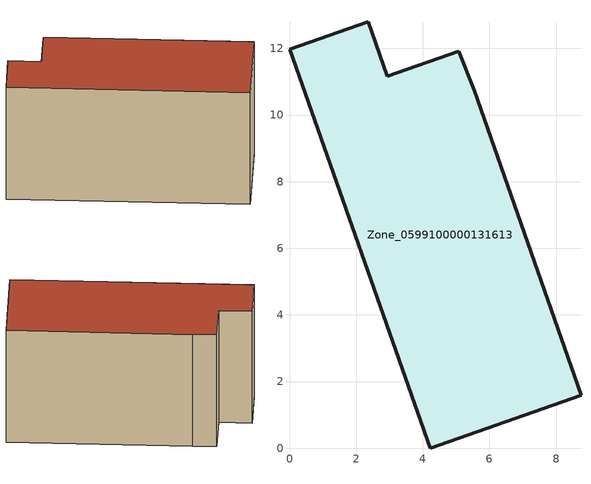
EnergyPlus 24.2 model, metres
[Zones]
Zone_0599100000131613
 floor ground (C_G): 2.94,11.16 5.08,11.91 5.54,10.74 8.75,1.59 4.22,0 0,11.97 2.36,12.8 z0
 wall outside (C_F): 5.08,11.91 2.94,11.16 2.36,12.8 0,11.97 4.22,0 8.75,1.59 5.54,10.74 5.08,11.91 z0:6.95
 roof outside (C_R): 4.22,0 8.75,1.59 5.54,10.74 5.08,11.91 2.94,11.16 2.36,12.8 0,11.97 z6.95
[BUILDING]
Pand.0599100000131613: North Axis=0; Terrain=City; Loads Convergence Tolerance Value=0.04; Temperature Convergence Tolerance Value=0.4; Solar Distribution=FullExterior; Maximum Number of Warmup Days=25; Minimum Number of Warmup Days=1
[Site:Location]
Rotterdam.The.Hague.AP_ZH_NLD Design_Conditions: Latitude=51.96; Longitude=4.45; Time Zone=1; Elevation=-4.5
[SITE:GROUNDTEMPERATURE:BUILDINGSURFACE]
18, 18, 18, 18, 18, 18, 18, 18, 18, 18, 18, 18
[MATERIAL] Thermal Absorptance=0.9; Solar Absorptance=0.7; Visible Absorptance=0.7
Name | Roughness | Thickness | Conductivity | Density | Specific Heat
G.TI.1992-2005 | MediumSmooth | 0.15 | 0.06 | 540 | 1210
F.TI.1992-2005 | Rough | 0.3 | 0.12 | 1920 | 840
R.TI.1992-2005 | MediumRough | 0.2 | 0.08 | 1500 | 1000
[CONSTRUCTION]
C_G: G.TI.1992-2005
C_F: F.TI.1992-2005
C_R: R.TI.1992-2005
[ZONE]
Zone_0599100000131613: Type=1; Multiplier=1; Ceiling Height=Autocalculate; Volume=Autocalculate; Floor Area=autocalculate; Part of Total Floor Area=Yes
[ZONEINFILTRATION:DESIGNFLOWRATE]
Infil_Zone_0599100000131613: Zone or ZoneList or Space or SpaceList=Zone_0599100000131613; Schedule=AlwaysOn; Design Flow Rate Calculation Method=Flow/Area; Flow Rate per Floor Area=0.0015; Constant Term Coefficient=1; Temperature Term Coefficient=0; Velocity Term Coefficient=0; Velocity Squared Term Coefficient=0
[HVACTEMPLATE:ZONE:IDEALLOADSAIRSYSTEM]
Zone_0599100000131613: Maximum Heating Supply Air Temperature=50; Minimum Cooling Supply Air Temperature=13; Maximum Heating Supply Air Humidity Ratio=0.0156; Minimum Cooling Supply Air Humidity Ratio=0.0077; Heating Limit=NoLimit; Cooling Limit=NoLimit; Dehumidification Control Type=ConstantSensibleHeatRatio; Cooling Sensible Heat Ratio=0.7; Dehumidification Setpoint=60; Humidification Control Type=None; Humidification Setpoint=30; Outdoor Air Method=None; Outdoor Air Flow Rate per Person=0.00944; Outdoor Air Flow Rate per Zone Floor Area=0; Outdoor Air Flow Rate per Zone=0; Demand Controlled Ventilation Type=None; Outdoor Air Economizer Type=NoEconomizer; Heat Recovery Type=None; Sensible Heat Recovery Effectiveness=0.7; Latent Heat Recovery Effectiveness=0.65
[ZONECONTROL:THERMOSTAT]
ThermostatControl_Zone_0599100000131613: Zone or ZoneList=Zone_0599100000131613; Control Type Schedule=DualSetpointControlType; Control 1=Thermostat_Zone_0599100000131613; Temperature Difference Between Cutout And Setpoint=0
[THERMOSTATSETPOINT:DUALSETPOINT]
Thermostat_Zone_0599100000131613: Heating Setpoint Temperature Schedule=HeatingSetpoint_Zone_0599100000131613; Cooling Setpoint Temperature Schedule=CoolingSetpoint_Zone_0599100000131613
[SCHEDULE:COMPACT]
HeatingSetpoint_Zone_0599100000131613: Through: 12/31, For: AllDays, Until: 24:00, 21
CoolingSetpoint_Zone_0599100000131613: Through: 12/31, For: AllDays, Until: 24:00, 24
DualSetpointControlType: Through: 12/31, For: AllDays, Until: 24:00, 4
AlwaysOn: Through: 12/31, For: AllDays, Until: 24:00, 1
